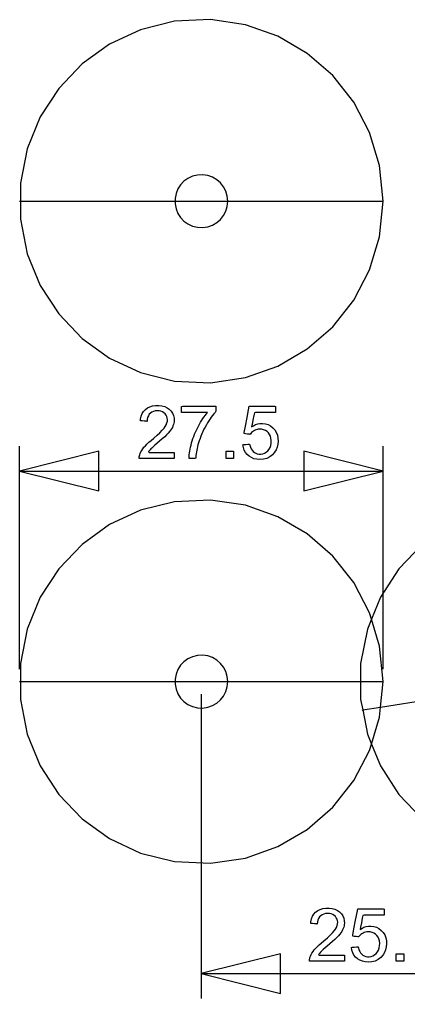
# Model space of a CAD drawing. Header units: metres. Extents: x 3906 to 4789, y 859 to 1465.
# Drawn here: x 4404.4 to 4433.8, y 1074.4 to 1148.5 of the extents above; entities that cross this region are included whole.
import ezdxf

# ---------------------------------------------------------------- set-up
doc = ezdxf.new("R2010")
doc.units = ezdxf.units.M

msp = doc.modelspace()

# ---------------------------------------------------------------- linework, layer by layer
at = {"layer": 'COMPONENT20'}
for p, q in [((4418.11, 1097.451), (4418.11, 1076.279)), ((4424.11, 1077.779), (4418.11, 1076.279)), ((4424.11, 1074.779), (4424.11, 1077.779)), ((4418.11, 1076.279), (4443.877, 1076.279)), ((4418.11, 1076.279), (4424.11, 1074.779)), ((4418.11, 1076.279), (4418.11, 1074.404))]:
    msp.add_line(p, q, dxfattribs=at)
at = {"layer": 'COMPONENT21'}
for p, q in [((4427.31, 1081.21), (4427.536, 1081.243)), ((4427.536, 1081.243), (4427.783, 1081.246)), ((4427.783, 1081.246), (4428.017, 1081.22)), ((4426.451, 1080.422), (4426.528, 1080.621)), ((4426.528, 1080.621), (4426.634, 1080.793)), ((4426.634, 1080.793), (4426.767, 1080.939)), ((4426.767, 1080.939), (4426.925, 1081.058)), ((4426.925, 1081.058), (4427.106, 1081.149)), ((4427.063, 1080.573), (4426.99, 1080.462)), ((4427.156, 1080.667), (4427.063, 1080.573)), ((4427.106, 1081.149), (4427.31, 1081.21)), ((4427.263, 1080.742), (4427.156, 1080.667)), ((4427.384, 1080.795), (4427.263, 1080.742)), ((4427.518, 1080.828), (4427.384, 1080.795)), ((4427.667, 1080.84), (4427.518, 1080.828)), ((4427.811, 1080.832), (4427.667, 1080.84)), ((4427.942, 1080.805), (4427.811, 1080.832)), ((4428.06, 1080.758), (4427.942, 1080.805)), ((4428.017, 1081.22), (4428.228, 1081.162)), ((4428.166, 1080.691), (4428.06, 1080.758)), ((4428.26, 1080.606), (4428.166, 1080.691)), ((4428.228, 1081.162), (4428.415, 1081.073)), ((4428.334, 1080.51), (4428.26, 1080.606)), ((4428.389, 1080.405), (4428.334, 1080.51)), ((4428.415, 1081.073), (4428.579, 1080.953)), ((4428.579, 1080.953), (4428.717, 1080.808)), ((4428.717, 1080.808), (4428.822, 1080.647)), ((4428.822, 1080.647), (4428.895, 1080.472)), ((4429.795, 1080.331), (4429.906, 1080.922)), ((4429.906, 1080.922), (4429.954, 1081.177)), ((4429.954, 1081.177), (4430.202, 1081.177)), ((4430.202, 1081.177), (4430.774, 1081.177)), ((4430.345, 1080.687), (4430.302, 1080.473)), ((4430.434, 1080.706), (4430.345, 1080.687)), ((4430.822, 1080.706), (4430.434, 1080.706)), ((4430.774, 1081.177), (4431.415, 1081.177)), ((4431.34, 1080.706), (4430.822, 1080.706)), ((4431.784, 1080.706), (4431.34, 1080.706)), ((4431.415, 1081.177), (4431.872, 1081.177)), ((4431.951, 1080.707), (4431.784, 1080.706)), ((4431.872, 1081.177), (4431.951, 1081.164)), ((4431.951, 1081.164), (4431.951, 1081.063)), ((4431.951, 1081.063), (4431.951, 1080.913)), ((4431.951, 1080.913), (4431.951, 1080.775)), ((4431.951, 1080.775), (4431.951, 1080.707)), ((4426.402, 1080.198), (4426.451, 1080.422)), ((4426.408, 1080.085), (4426.402, 1080.198)), ((4426.524, 1080.073), (4426.408, 1080.085)), ((4426.687, 1080.056), (4426.524, 1080.073)), ((4426.832, 1080.042), (4426.687, 1080.056)), ((4426.895, 1080.035), (4426.832, 1080.042)), ((4426.906, 1080.193), (4426.895, 1080.035)), ((4426.938, 1080.336), (4426.906, 1080.193)), ((4426.99, 1080.462), (4426.938, 1080.336)), ((4428.275, 1079.651), (4428.349, 1079.785)), ((4428.349, 1079.785), (4428.4, 1079.916)), ((4428.423, 1080.291), (4428.389, 1080.405)), ((4428.4, 1079.916), (4428.43, 1080.043)), ((4428.437, 1080.168), (4428.423, 1080.291)), ((4428.43, 1080.043), (4428.437, 1080.168)), ((4428.893, 1079.791), (4428.857, 1079.688)), ((4428.919, 1079.895), (4428.893, 1079.791)), ((4428.895, 1080.472), (4428.935, 1080.281)), ((4428.936, 1079.999), (4428.919, 1079.895)), ((4428.935, 1080.281), (4428.943, 1080.105)), ((4428.943, 1080.105), (4428.936, 1079.999)), ((4429.67, 1079.668), (4429.795, 1080.331)), ((4430.169, 1079.808), (4430.133, 1079.632)), ((4430.234, 1080.134), (4430.169, 1079.808)), ((4430.302, 1080.473), (4430.234, 1080.134)), ((4430.264, 1079.71), (4430.427, 1079.788)), ((4430.427, 1079.788), (4430.594, 1079.843)), ((4430.594, 1079.843), (4430.765, 1079.873)), ((4430.765, 1079.873), (4430.954, 1079.878)), ((4430.954, 1079.878), (4431.173, 1079.85)), ((4431.173, 1079.85), (4431.376, 1079.788)), ((4431.376, 1079.788), (4431.563, 1079.69)), ((4427.656, 1078.984), (4427.871, 1079.182)), ((4427.871, 1079.182), (4428.045, 1079.359)), ((4428.045, 1079.359), (4428.178, 1079.513)), ((4428.178, 1079.513), (4428.275, 1079.651)), ((4428.378, 1079.023), (4428.229, 1078.878)), ((4428.499, 1079.149), (4428.378, 1079.023)), ((4428.596, 1079.262), (4428.499, 1079.149)), ((4428.68, 1079.372), (4428.596, 1079.262)), ((4428.751, 1079.479), (4428.68, 1079.372)), ((4428.81, 1079.585), (4428.751, 1079.479)), ((4428.857, 1079.688), (4428.81, 1079.585)), ((4429.578, 1079.113), (4429.581, 1079.197)), ((4429.677, 1079.1), (4429.578, 1079.113)), ((4429.581, 1079.197), (4429.67, 1079.668)), ((4429.824, 1079.081), (4429.677, 1079.1)), ((4429.961, 1079.063), (4429.824, 1079.081)), ((4430.028, 1079.055), (4429.961, 1079.063)), ((4430.075, 1079.121), (4430.028, 1079.055)), ((4430.135, 1079.188), (4430.075, 1079.121)), ((4430.133, 1079.632), (4430.264, 1079.71)), ((4430.202, 1079.249), (4430.135, 1079.188)), ((4430.277, 1079.304), (4430.202, 1079.249)), ((4430.36, 1079.352), (4430.277, 1079.304)), ((4430.449, 1079.391), (4430.36, 1079.352)), ((4430.542, 1079.419), (4430.449, 1079.391)), ((4430.639, 1079.436), (4430.542, 1079.419)), ((4430.741, 1079.443), (4430.639, 1079.436)), ((4430.893, 1079.436), (4430.741, 1079.443)), ((4431.043, 1079.405), (4430.893, 1079.436)), ((4431.179, 1079.35), (4431.043, 1079.405)), ((4431.3, 1079.272), (4431.179, 1079.35)), ((4431.407, 1079.17), (4431.3, 1079.272)), ((4431.494, 1079.049), (4431.407, 1079.17)), ((4431.558, 1078.911), (4431.494, 1079.049)), ((4431.563, 1079.69), (4431.734, 1079.557)), ((4431.734, 1079.557), (4431.885, 1079.393)), ((4431.885, 1079.393), (4432.001, 1079.208)), ((4432.001, 1079.208), (4432.082, 1079.003)), ((4432.082, 1079.003), (4432.128, 1078.777)), ((4426.764, 1078.191), (4426.888, 1078.317)), ((4426.888, 1078.317), (4427.03, 1078.451)), ((4427.03, 1078.451), (4427.192, 1078.593)), ((4427.192, 1078.593), (4427.399, 1078.765)), ((4427.399, 1078.765), (4427.656, 1078.984)), ((4427.64, 1078.363), (4427.479, 1078.226)), ((4427.841, 1078.534), (4427.64, 1078.363)), ((4428.049, 1078.715), (4427.841, 1078.534)), ((4428.229, 1078.878), (4428.049, 1078.715)), ((4429.478, 1078.269), (4429.542, 1078.274)), ((4429.514, 1078.055), (4429.478, 1078.269)), ((4429.542, 1078.274), (4429.69, 1078.287)), ((4429.69, 1078.287), (4429.857, 1078.301)), ((4429.857, 1078.301), (4429.975, 1078.311)), ((4429.975, 1078.311), (4430.008, 1078.239)), ((4431.598, 1078.756), (4431.558, 1078.911)), ((4431.581, 1078.222), (4431.61, 1078.397)), ((4431.616, 1078.584), (4431.598, 1078.756)), ((4431.61, 1078.397), (4431.616, 1078.584)), ((4432.118, 1078.305), (4432.067, 1078.089)), ((4432.139, 1078.535), (4432.118, 1078.305)), ((4432.128, 1078.777), (4432.139, 1078.535)), ((4426.336, 1077.513), (4426.37, 1077.602)), ((4426.37, 1077.602), (4426.425, 1077.721)), ((4426.425, 1077.721), (4426.491, 1077.839)), ((4426.491, 1077.839), (4426.569, 1077.956)), ((4426.569, 1077.956), (4426.66, 1078.072)), ((4426.66, 1078.072), (4426.764, 1078.191)), ((4427.037, 1077.776), (4426.997, 1077.718)), ((4426.997, 1077.718), (4427.058, 1077.691)), ((4427.082, 1077.835), (4427.037, 1077.776)), ((4427.058, 1077.691), (4427.508, 1077.691)), ((4427.13, 1077.894), (4427.082, 1077.835)), ((4427.183, 1077.952), (4427.13, 1077.894)), ((4427.251, 1078.02), (4427.183, 1077.952)), ((4427.35, 1078.112), (4427.251, 1078.02)), ((4427.479, 1078.226), (4427.35, 1078.112)), ((4427.508, 1077.691), (4428.141, 1077.691)), ((4428.141, 1077.691), (4428.705, 1077.691)), ((4428.705, 1077.691), (4428.949, 1077.691)), ((4428.949, 1077.691), (4428.949, 1077.632)), ((4428.949, 1077.632), (4428.949, 1077.496)), ((4429.579, 1077.861), (4429.514, 1078.055)), ((4429.672, 1077.687), (4429.579, 1077.861)), ((4429.795, 1077.532), (4429.672, 1077.687)), ((4429.945, 1077.397), (4429.795, 1077.532)), ((4430.008, 1078.239), (4430.048, 1078.09)), ((4430.048, 1078.09), (4430.102, 1077.959)), ((4430.102, 1077.959), (4430.171, 1077.846)), ((4430.171, 1077.846), (4430.254, 1077.752)), ((4430.254, 1077.752), (4430.35, 1077.676)), ((4430.35, 1077.676), (4430.454, 1077.618)), ((4430.454, 1077.618), (4430.566, 1077.578)), ((4430.566, 1077.578), (4430.687, 1077.557)), ((4430.687, 1077.557), (4430.824, 1077.555)), ((4430.824, 1077.555), (4430.971, 1077.578)), ((4430.971, 1077.578), (4431.108, 1077.626)), ((4431.108, 1077.626), (4431.235, 1077.701)), ((4431.235, 1077.701), (4431.35, 1077.801)), ((4431.35, 1077.801), (4431.451, 1077.924)), ((4431.451, 1077.924), (4431.528, 1078.065)), ((4431.528, 1078.065), (4431.581, 1078.222)), ((4431.871, 1077.7), (4431.709, 1077.509)), ((4431.984, 1077.888), (4431.871, 1077.7)), ((4432.067, 1078.089), (4431.984, 1077.888)), ((4432.874, 1077.217), (4432.874, 1077.778)), ((4432.874, 1077.778), (4433.435, 1077.778)), ((4433.435, 1077.778), (4433.435, 1077.217)), ((4426.296, 1077.287), (4426.303, 1077.364)), ((4426.298, 1077.217), (4426.296, 1077.287)), ((4426.681, 1077.217), (4426.298, 1077.217)), ((4426.303, 1077.364), (4426.316, 1077.439)), ((4426.316, 1077.439), (4426.336, 1077.513)), ((4427.463, 1077.217), (4426.681, 1077.217)), ((4428.308, 1077.217), (4427.463, 1077.217)), ((4428.875, 1077.217), (4428.308, 1077.217)), ((4428.949, 1077.236), (4428.875, 1077.217)), ((4428.949, 1077.496), (4428.949, 1077.344)), ((4428.949, 1077.344), (4428.949, 1077.236)), ((4430.116, 1077.29), (4429.945, 1077.397)), ((4430.306, 1077.213), (4430.116, 1077.29)), ((4430.516, 1077.166), (4430.306, 1077.213)), ((4430.746, 1077.149), (4430.516, 1077.166)), ((4431.024, 1077.168), (4430.746, 1077.149)), ((4431.279, 1077.234), (4431.024, 1077.168)), ((4431.508, 1077.348), (4431.279, 1077.234)), ((4431.709, 1077.509), (4431.508, 1077.348)), ((4433.435, 1077.217), (4432.874, 1077.217))]:
    msp.add_line(p, q, dxfattribs=at)
at = {"layer": 'COMPONENT24'}
for p, q in [((4404.351, 1114.334), (4404.351, 1116.209)), ((4431.877, 1114.334), (4431.877, 1116.209)), ((4410.351, 1115.834), (4404.351, 1114.334)), ((4410.351, 1112.834), (4410.351, 1115.834)), ((4431.877, 1114.334), (4425.877, 1115.834)), ((4425.877, 1115.834), (4425.877, 1112.834)), ((4404.351, 1099.326), (4404.351, 1114.334)), ((4404.351, 1114.334), (4431.877, 1114.334)), ((4404.351, 1114.334), (4410.351, 1112.834)), ((4425.877, 1112.834), (4431.877, 1114.334)), ((4431.877, 1099.326), (4431.877, 1114.334))]:
    msp.add_line(p, q, dxfattribs=at)
at = {"layer": 'COMPONENT25'}
for p, q in [((4413.876, 1118.994), (4414.034, 1119.113)), ((4414.034, 1119.113), (4414.215, 1119.204)), ((4414.215, 1119.204), (4414.419, 1119.265)), ((4414.419, 1119.265), (4414.645, 1119.298)), ((4414.645, 1119.298), (4414.892, 1119.301)), ((4414.892, 1119.301), (4415.126, 1119.275)), ((4415.126, 1119.275), (4415.337, 1119.217)), ((4415.337, 1119.217), (4415.524, 1119.128)), ((4415.524, 1119.128), (4415.689, 1119.008)), ((4416.62, 1119.211), (4416.711, 1119.235)), ((4416.62, 1119.156), (4416.62, 1119.211)), ((4416.62, 1119.08), (4416.62, 1119.156)), ((4416.62, 1118.994), (4416.62, 1119.08)), ((4416.711, 1119.235), (4416.986, 1119.235)), ((4416.986, 1119.235), (4417.386, 1119.235)), ((4417.386, 1119.235), (4417.854, 1119.235)), ((4417.854, 1119.235), (4418.329, 1119.235)), ((4418.329, 1119.235), (4418.754, 1119.235)), ((4418.754, 1119.235), (4419.069, 1119.235)), ((4419.069, 1119.235), (4419.215, 1119.235)), ((4419.215, 1119.235), (4419.219, 1119.186)), ((4419.219, 1119.186), (4419.219, 1119.128)), ((4419.219, 1119.128), (4419.219, 1119.059)), ((4419.219, 1119.059), (4419.219, 1118.989)), ((4421.693, 1118.977), (4421.741, 1119.232)), ((4421.741, 1119.232), (4421.989, 1119.232)), ((4421.989, 1119.232), (4422.561, 1119.232)), ((4422.561, 1119.232), (4423.203, 1119.232)), ((4423.203, 1119.232), (4423.659, 1119.232)), ((4423.659, 1119.232), (4423.738, 1119.219)), ((4423.738, 1119.219), (4423.738, 1119.118)), ((4423.738, 1119.118), (4423.738, 1118.969)), ((4413.511, 1118.253), (4413.56, 1118.477)), ((4413.56, 1118.477), (4413.638, 1118.676)), ((4413.638, 1118.676), (4413.743, 1118.848)), ((4413.743, 1118.848), (4413.876, 1118.994)), ((4414.047, 1118.391), (4414.016, 1118.249)), ((4414.1, 1118.518), (4414.047, 1118.391)), ((4414.172, 1118.628), (4414.1, 1118.518)), ((4414.265, 1118.722), (4414.172, 1118.628)), ((4414.372, 1118.797), (4414.265, 1118.722)), ((4414.493, 1118.85), (4414.372, 1118.797)), ((4414.628, 1118.883), (4414.493, 1118.85)), ((4414.776, 1118.895), (4414.628, 1118.883)), ((4414.92, 1118.887), (4414.776, 1118.895)), ((4415.051, 1118.86), (4414.92, 1118.887)), ((4415.169, 1118.813), (4415.051, 1118.86)), ((4415.275, 1118.747), (4415.169, 1118.813)), ((4415.369, 1118.661), (4415.275, 1118.747)), ((4415.443, 1118.565), (4415.369, 1118.661)), ((4415.498, 1118.46), (4415.443, 1118.565)), ((4415.532, 1118.346), (4415.498, 1118.46)), ((4415.546, 1118.223), (4415.532, 1118.346)), ((4415.689, 1119.008), (4415.826, 1118.863)), ((4415.826, 1118.863), (4415.932, 1118.702)), ((4415.932, 1118.702), (4416.004, 1118.527)), ((4416.004, 1118.527), (4416.044, 1118.337)), ((4416.044, 1118.337), (4416.052, 1118.16)), ((4416.62, 1118.908), (4416.62, 1118.994)), ((4416.62, 1118.834), (4416.62, 1118.908)), ((4416.62, 1118.761), (4416.62, 1118.834)), ((4416.702, 1118.761), (4416.62, 1118.761)), ((4416.921, 1118.761), (4416.702, 1118.761)), ((4417.23, 1118.761), (4416.921, 1118.761)), ((4417.586, 1118.761), (4417.23, 1118.761)), ((4417.945, 1118.761), (4417.586, 1118.761)), ((4418.26, 1118.761), (4417.945, 1118.761)), ((4418.147, 1118.171), (4418.234, 1118.303)), ((4418.234, 1118.303), (4418.322, 1118.429)), ((4418.489, 1118.761), (4418.26, 1118.761)), ((4418.322, 1118.429), (4418.412, 1118.549)), ((4418.412, 1118.549), (4418.503, 1118.663)), ((4418.586, 1118.761), (4418.489, 1118.761)), ((4418.503, 1118.663), (4418.586, 1118.761)), ((4418.773, 1118.283), (4418.68, 1118.139)), ((4418.867, 1118.419), (4418.773, 1118.283)), ((4418.961, 1118.546), (4418.867, 1118.419)), ((4419.055, 1118.665), (4418.961, 1118.546)), ((4419.15, 1118.776), (4419.055, 1118.665)), ((4419.219, 1118.877), (4419.15, 1118.776)), ((4419.219, 1118.989), (4419.219, 1118.925)), ((4419.219, 1118.925), (4419.219, 1118.877)), ((4421.457, 1117.723), (4421.582, 1118.386)), ((4421.582, 1118.386), (4421.693, 1118.977)), ((4422.089, 1118.528), (4422.021, 1118.189)), ((4422.132, 1118.742), (4422.089, 1118.528)), ((4422.221, 1118.761), (4422.132, 1118.742)), ((4422.609, 1118.761), (4422.221, 1118.761)), ((4423.128, 1118.761), (4422.609, 1118.761)), ((4423.571, 1118.761), (4423.128, 1118.761)), ((4423.738, 1118.762), (4423.571, 1118.761)), ((4423.738, 1118.969), (4423.738, 1118.83)), ((4423.738, 1118.83), (4423.738, 1118.762)), ((4413.518, 1118.14), (4413.511, 1118.253)), ((4413.633, 1118.128), (4413.518, 1118.14)), ((4413.796, 1118.112), (4413.633, 1118.128)), ((4413.941, 1118.097), (4413.796, 1118.112)), ((4414.004, 1118.09), (4413.941, 1118.097)), ((4414.016, 1118.249), (4414.004, 1118.09)), ((4415.154, 1117.414), (4415.287, 1117.568)), ((4415.287, 1117.568), (4415.384, 1117.706)), ((4415.384, 1117.706), (4415.458, 1117.84)), ((4415.458, 1117.84), (4415.509, 1117.971)), ((4415.509, 1117.971), (4415.539, 1118.098)), ((4415.539, 1118.098), (4415.546, 1118.223)), ((4415.861, 1117.534), (4415.789, 1117.427)), ((4415.919, 1117.64), (4415.861, 1117.534)), ((4415.966, 1117.743), (4415.919, 1117.64)), ((4416.002, 1117.846), (4415.966, 1117.743)), ((4416.028, 1117.95), (4416.002, 1117.846)), ((4416.045, 1118.055), (4416.028, 1117.95)), ((4416.052, 1118.16), (4416.045, 1118.055)), ((4417.737, 1117.428), (4417.813, 1117.584)), ((4417.813, 1117.584), (4417.893, 1117.739)), ((4417.893, 1117.739), (4417.976, 1117.889)), ((4417.976, 1117.889), (4418.061, 1118.033)), ((4418.061, 1118.033), (4418.147, 1118.171)), ((4418.401, 1117.66), (4418.314, 1117.492)), ((4418.493, 1117.827), (4418.401, 1117.66)), ((4418.586, 1117.987), (4418.493, 1117.827)), ((4418.68, 1118.139), (4418.586, 1117.987)), ((4421.368, 1117.252), (4421.457, 1117.723)), ((4421.956, 1117.863), (4421.92, 1117.687)), ((4421.92, 1117.687), (4422.051, 1117.765)), ((4422.021, 1118.189), (4421.956, 1117.863)), ((4422.051, 1117.765), (4422.214, 1117.843)), ((4422.214, 1117.843), (4422.381, 1117.898)), ((4422.381, 1117.898), (4422.552, 1117.928)), ((4422.552, 1117.928), (4422.741, 1117.933)), ((4422.741, 1117.933), (4422.96, 1117.906)), ((4422.96, 1117.906), (4423.163, 1117.843)), ((4423.163, 1117.843), (4423.35, 1117.745)), ((4423.35, 1117.745), (4423.522, 1117.612)), ((4423.522, 1117.612), (4423.672, 1117.448)), ((4414.302, 1116.648), (4414.508, 1116.82)), ((4414.508, 1116.82), (4414.765, 1117.039)), ((4414.765, 1117.039), (4414.98, 1117.237)), ((4414.98, 1117.237), (4415.154, 1117.414)), ((4415.338, 1116.933), (4415.158, 1116.77)), ((4415.488, 1117.078), (4415.338, 1116.933)), ((4415.608, 1117.204), (4415.488, 1117.078)), ((4415.705, 1117.317), (4415.608, 1117.204)), ((4415.789, 1117.427), (4415.705, 1117.317)), ((4417.48, 1116.79), (4417.537, 1116.952)), ((4417.537, 1116.952), (4417.599, 1117.112)), ((4417.599, 1117.112), (4417.665, 1117.271)), ((4417.665, 1117.271), (4417.737, 1117.428)), ((4418.017, 1116.806), (4417.956, 1116.631)), ((4418.083, 1116.979), (4418.017, 1116.806)), ((4418.155, 1117.151), (4418.083, 1116.979)), ((4418.232, 1117.322), (4418.155, 1117.151)), ((4418.314, 1117.492), (4418.232, 1117.322)), ((4421.366, 1117.168), (4421.368, 1117.252)), ((4421.464, 1117.155), (4421.366, 1117.168)), ((4421.612, 1117.136), (4421.464, 1117.155)), ((4421.748, 1117.118), (4421.612, 1117.136)), ((4421.815, 1117.11), (4421.748, 1117.118)), ((4421.862, 1117.176), (4421.815, 1117.11)), ((4421.922, 1117.243), (4421.862, 1117.176)), ((4421.989, 1117.304), (4421.922, 1117.243)), ((4422.065, 1117.359), (4421.989, 1117.304)), ((4422.148, 1117.407), (4422.065, 1117.359)), ((4422.236, 1117.446), (4422.148, 1117.407)), ((4422.329, 1117.474), (4422.236, 1117.446)), ((4422.426, 1117.491), (4422.329, 1117.474)), ((4422.528, 1117.498), (4422.426, 1117.491)), ((4422.68, 1117.491), (4422.528, 1117.498)), ((4422.83, 1117.46), (4422.68, 1117.491)), ((4422.966, 1117.405), (4422.83, 1117.46)), ((4423.087, 1117.327), (4422.966, 1117.405)), ((4423.195, 1117.225), (4423.087, 1117.327)), ((4423.281, 1117.104), (4423.195, 1117.225)), ((4423.345, 1116.967), (4423.281, 1117.104)), ((4423.385, 1116.812), (4423.345, 1116.967)), ((4423.403, 1116.639), (4423.385, 1116.812)), ((4423.672, 1117.448), (4423.788, 1117.263)), ((4423.788, 1117.263), (4423.869, 1117.058)), ((4423.869, 1117.058), (4423.915, 1116.832)), ((4423.915, 1116.832), (4423.927, 1116.59)), ((4413.679, 1116.011), (4413.769, 1116.127)), ((4413.769, 1116.127), (4413.873, 1116.246)), ((4413.873, 1116.246), (4413.997, 1116.372)), ((4413.997, 1116.372), (4414.14, 1116.506)), ((4414.14, 1116.506), (4414.302, 1116.648)), ((4414.36, 1116.075), (4414.292, 1116.007)), ((4414.459, 1116.167), (4414.36, 1116.075)), ((4414.589, 1116.281), (4414.459, 1116.167)), ((4414.749, 1116.418), (4414.589, 1116.281)), ((4414.95, 1116.589), (4414.749, 1116.418)), ((4415.158, 1116.77), (4414.95, 1116.589)), ((4417.267, 1115.987), (4417.299, 1116.139)), ((4417.299, 1116.139), (4417.337, 1116.298)), ((4417.337, 1116.298), (4417.38, 1116.462)), ((4417.38, 1116.462), (4417.427, 1116.627)), ((4417.427, 1116.627), (4417.48, 1116.79)), ((4417.824, 1116.18), (4417.794, 1116.049)), ((4417.857, 1116.307), (4417.824, 1116.18)), ((4417.9, 1116.456), (4417.857, 1116.307)), ((4417.956, 1116.631), (4417.9, 1116.456)), ((4421.265, 1116.324), (4421.329, 1116.329)), ((4421.301, 1116.11), (4421.265, 1116.324)), ((4421.366, 1115.916), (4421.301, 1116.11)), ((4421.329, 1116.329), (4421.477, 1116.342)), ((4421.477, 1116.342), (4421.644, 1116.356)), ((4421.644, 1116.356), (4421.762, 1116.366)), ((4421.762, 1116.366), (4421.796, 1116.294)), ((4421.796, 1116.294), (4421.835, 1116.145)), ((4421.835, 1116.145), (4421.889, 1116.014)), ((4423.238, 1115.98), (4423.315, 1116.12)), ((4423.315, 1116.12), (4423.368, 1116.277)), ((4423.368, 1116.277), (4423.398, 1116.452)), ((4423.398, 1116.452), (4423.403, 1116.639)), ((4423.854, 1116.144), (4423.771, 1115.943)), ((4423.906, 1116.36), (4423.854, 1116.144)), ((4423.927, 1116.59), (4423.906, 1116.36)), ((4413.405, 1115.343), (4413.412, 1115.419)), ((4413.408, 1115.272), (4413.405, 1115.343)), ((4413.412, 1115.419), (4413.425, 1115.494)), ((4413.425, 1115.494), (4413.446, 1115.568)), ((4413.446, 1115.568), (4413.479, 1115.658)), ((4413.479, 1115.658), (4413.534, 1115.776)), ((4413.534, 1115.776), (4413.6, 1115.894)), ((4413.6, 1115.894), (4413.679, 1116.011)), ((4414.146, 1115.831), (4414.106, 1115.773)), ((4414.106, 1115.773), (4414.167, 1115.746)), ((4414.191, 1115.89), (4414.146, 1115.831)), ((4414.167, 1115.746), (4414.617, 1115.746)), ((4414.239, 1115.949), (4414.191, 1115.89)), ((4414.292, 1116.007), (4414.239, 1115.949)), ((4414.617, 1115.746), (4415.25, 1115.746)), ((4415.25, 1115.746), (4415.814, 1115.746)), ((4415.814, 1115.746), (4416.058, 1115.746)), ((4416.058, 1115.746), (4416.058, 1115.687)), ((4416.058, 1115.687), (4416.058, 1115.551)), ((4416.058, 1115.551), (4416.058, 1115.399)), ((4416.058, 1115.399), (4416.058, 1115.291)), ((4417.182, 1115.315), (4417.189, 1115.437)), ((4417.19, 1115.272), (4417.182, 1115.315)), ((4417.189, 1115.437), (4417.201, 1115.566)), ((4417.201, 1115.566), (4417.217, 1115.7)), ((4417.217, 1115.7), (4417.24, 1115.84)), ((4417.24, 1115.84), (4417.267, 1115.987)), ((4417.694, 1115.352), (4417.683, 1115.272)), ((4417.707, 1115.498), (4417.694, 1115.352)), ((4417.724, 1115.64), (4417.707, 1115.498)), ((4417.744, 1115.779), (4417.724, 1115.64)), ((4417.768, 1115.916), (4417.744, 1115.779)), ((4417.794, 1116.049), (4417.768, 1115.916)), ((4419.983, 1115.272), (4419.983, 1115.833)), ((4419.983, 1115.833), (4420.545, 1115.833)), ((4420.545, 1115.833), (4420.545, 1115.272)), ((4421.459, 1115.742), (4421.366, 1115.916)), ((4421.582, 1115.587), (4421.459, 1115.742)), ((4421.732, 1115.452), (4421.582, 1115.587)), ((4421.903, 1115.345), (4421.732, 1115.452)), ((4421.889, 1116.014), (4421.958, 1115.901)), ((4422.093, 1115.268), (4421.903, 1115.345)), ((4421.958, 1115.901), (4422.041, 1115.807)), ((4422.041, 1115.807), (4422.137, 1115.731)), ((4422.137, 1115.731), (4422.241, 1115.673)), ((4422.241, 1115.673), (4422.353, 1115.633)), ((4422.353, 1115.633), (4422.474, 1115.613)), ((4422.474, 1115.613), (4422.611, 1115.611)), ((4422.611, 1115.611), (4422.759, 1115.633)), ((4422.759, 1115.633), (4422.896, 1115.681)), ((4422.896, 1115.681), (4423.022, 1115.756)), ((4423.022, 1115.756), (4423.138, 1115.856)), ((4423.295, 1115.403), (4423.066, 1115.289)), ((4423.138, 1115.856), (4423.238, 1115.98)), ((4423.496, 1115.564), (4423.295, 1115.403)), ((4423.658, 1115.755), (4423.496, 1115.564)), ((4423.771, 1115.943), (4423.658, 1115.755)), ((4413.79, 1115.272), (4413.408, 1115.272)), ((4414.572, 1115.272), (4413.79, 1115.272)), ((4415.417, 1115.272), (4414.572, 1115.272)), ((4415.984, 1115.272), (4415.417, 1115.272)), ((4416.058, 1115.291), (4415.984, 1115.272)), ((4417.235, 1115.272), (4417.19, 1115.272)), ((4417.308, 1115.272), (4417.235, 1115.272)), ((4417.396, 1115.272), (4417.308, 1115.272)), ((4417.49, 1115.272), (4417.396, 1115.272)), ((4417.576, 1115.272), (4417.49, 1115.272)), ((4417.645, 1115.272), (4417.576, 1115.272)), ((4417.683, 1115.272), (4417.645, 1115.272)), ((4420.545, 1115.272), (4419.983, 1115.272)), ((4422.304, 1115.221), (4422.093, 1115.268)), ((4422.533, 1115.203), (4422.304, 1115.221)), ((4422.811, 1115.223), (4422.533, 1115.203)), ((4423.066, 1115.289), (4422.811, 1115.223))]:
    msp.add_line(p, q, dxfattribs=at)
at = {"layer": 'GROUP0'}
for p, q in [((4416.076, 1148.379), (4413.512, 1147.741)), ((4418.798, 1148.511), (4416.076, 1148.379)), ((4421.451, 1148.12), (4418.798, 1148.511)), ((4423.914, 1147.249), (4421.451, 1148.12)), ((4413.512, 1147.741), (4411.162, 1146.649)), ((4426.137, 1145.948), (4423.914, 1147.249)), ((4411.162, 1146.649), (4409.079, 1145.152)), ((4428.069, 1144.267), (4426.137, 1145.948)), ((4409.079, 1145.152), (4407.311, 1143.3)), ((4429.659, 1142.258), (4428.069, 1144.267)), ((4407.311, 1143.3), (4405.91, 1141.145)), ((4430.858, 1139.97), (4429.659, 1142.258)), ((4405.91, 1141.145), (4404.927, 1138.738)), ((4431.614, 1137.454), (4430.858, 1139.97)), ((4404.927, 1138.738), (4404.411, 1136.127)), ((4431.87, 1134.762), (4431.614, 1137.454)), ((4404.411, 1136.127), (4404.411, 1134.762)), ((4416.798, 1136.271), (4416.542, 1136.002)), ((4417.101, 1136.489), (4416.798, 1136.271)), ((4417.442, 1136.647), (4417.101, 1136.489)), ((4417.815, 1136.74), (4417.442, 1136.647)), ((4418.21, 1136.759), (4417.815, 1136.74)), ((4418.596, 1136.702), (4418.21, 1136.759)), ((4418.954, 1136.576), (4418.596, 1136.702)), ((4419.277, 1136.387), (4418.954, 1136.576)), ((4419.557, 1136.143), (4419.277, 1136.387)), ((4419.788, 1135.851), (4419.557, 1136.143)), ((4416.195, 1135.339), (4416.12, 1134.96)), ((4416.338, 1135.689), (4416.195, 1135.339)), ((4416.542, 1136.002), (4416.338, 1135.689)), ((4419.963, 1135.518), (4419.788, 1135.851)), ((4420.072, 1135.153), (4419.963, 1135.518)), ((4404.351, 1134.762), (4404.411, 1134.762)), ((4404.411, 1134.762), (4416.12, 1134.762)), ((4404.411, 1134.762), (4404.411, 1133.396)), ((4416.12, 1134.96), (4416.12, 1134.762)), ((4416.12, 1134.762), (4416.12, 1134.563)), ((4416.12, 1134.762), (4420.111, 1134.762)), ((4420.111, 1134.762), (4420.072, 1135.153)), ((4420.072, 1134.37), (4420.111, 1134.762)), ((4420.111, 1134.762), (4431.87, 1134.762)), ((4431.614, 1132.069), (4431.87, 1134.762)), ((4416.12, 1134.563), (4416.195, 1134.184)), ((4416.195, 1134.184), (4416.338, 1133.834)), ((4419.788, 1133.673), (4419.963, 1134.005)), ((4419.963, 1134.005), (4420.072, 1134.37)), ((4404.411, 1133.396), (4404.927, 1130.786)), ((4416.338, 1133.834), (4416.542, 1133.521)), ((4416.542, 1133.521), (4416.798, 1133.252)), ((4416.798, 1133.252), (4417.101, 1133.035)), ((4418.954, 1132.948), (4419.277, 1133.137)), ((4419.277, 1133.137), (4419.557, 1133.381)), ((4419.557, 1133.381), (4419.788, 1133.673)), ((4417.101, 1133.035), (4417.442, 1132.876)), ((4417.442, 1132.876), (4417.815, 1132.783)), ((4417.815, 1132.783), (4418.21, 1132.764)), ((4418.21, 1132.764), (4418.596, 1132.821)), ((4418.596, 1132.821), (4418.954, 1132.948)), ((4430.858, 1129.553), (4431.614, 1132.069)), ((4404.927, 1130.786), (4405.91, 1128.378)), ((4429.659, 1127.265), (4430.858, 1129.553)), ((4405.91, 1128.378), (4407.311, 1126.223)), ((4428.069, 1125.256), (4429.659, 1127.265)), ((4407.311, 1126.223), (4409.079, 1124.372)), ((4426.137, 1123.576), (4428.069, 1125.256)), ((4409.079, 1124.372), (4411.162, 1122.874)), ((4423.914, 1122.274), (4426.137, 1123.576)), ((4411.162, 1122.874), (4413.512, 1121.782)), ((4421.451, 1121.403), (4423.914, 1122.274)), ((4413.512, 1121.782), (4416.076, 1121.144)), ((4418.798, 1121.012), (4421.451, 1121.403)), ((4416.076, 1121.144), (4418.798, 1121.012)), ((4416.076, 1112.006), (4413.512, 1111.368)), ((4418.798, 1112.138), (4416.076, 1112.006)), ((4421.451, 1111.747), (4418.798, 1112.138)), ((4423.914, 1110.876), (4421.451, 1111.747)), ((4413.512, 1111.368), (4411.162, 1110.276)), ((4426.137, 1109.574), (4423.914, 1110.876)), ((4411.162, 1110.276), (4409.079, 1108.778)), ((4428.069, 1107.894), (4426.137, 1109.574)), ((4409.079, 1108.778), (4407.311, 1106.927)), ((4434.845, 1108.778), (4433.078, 1106.927)), ((4429.659, 1105.885), (4428.069, 1107.894)), ((4407.311, 1106.927), (4405.91, 1104.772)), ((4433.078, 1106.927), (4431.677, 1104.772)), ((4430.858, 1103.597), (4429.659, 1105.885)), ((4405.91, 1104.772), (4404.927, 1102.365)), ((4431.677, 1104.772), (4431.001, 1103.119)), ((4431.001, 1103.119), (4430.858, 1103.597)), ((4431.001, 1103.119), (4430.693, 1102.365)), ((4431.614, 1101.081), (4431.001, 1103.119)), ((4404.927, 1102.365), (4404.411, 1099.754)), ((4430.693, 1102.365), (4430.177, 1099.754)), ((4431.87, 1098.389), (4431.614, 1101.081)), ((4404.411, 1099.754), (4404.411, 1098.389)), ((4416.798, 1099.898), (4416.542, 1099.629)), ((4417.101, 1100.115), (4416.798, 1099.898)), ((4417.442, 1100.274), (4417.101, 1100.115)), ((4417.815, 1100.367), (4417.442, 1100.274)), ((4418.21, 1100.386), (4417.815, 1100.367)), ((4418.596, 1100.329), (4418.21, 1100.386)), ((4418.954, 1100.203), (4418.596, 1100.329)), ((4419.277, 1100.014), (4418.954, 1100.203)), ((4419.557, 1099.769), (4419.277, 1100.014)), ((4419.788, 1099.478), (4419.557, 1099.769)), ((4430.177, 1099.754), (4430.177, 1098.389)), ((4416.338, 1099.316), (4416.195, 1098.966)), ((4416.542, 1099.629), (4416.338, 1099.316)), ((4419.963, 1099.145), (4419.788, 1099.478)), ((4420.072, 1098.78), (4419.963, 1099.145)), ((4404.351, 1098.389), (4404.411, 1098.389)), ((4404.411, 1098.389), (4416.12, 1098.389)), ((4404.411, 1098.389), (4404.411, 1097.023)), ((4416.195, 1098.966), (4416.12, 1098.587)), ((4416.12, 1098.587), (4416.12, 1098.389)), ((4416.12, 1098.389), (4416.12, 1098.19)), ((4416.12, 1098.389), (4420.111, 1098.389)), ((4420.111, 1098.389), (4420.072, 1098.78)), ((4420.072, 1097.997), (4420.111, 1098.389)), ((4420.111, 1098.389), (4430.177, 1098.389)), ((4430.177, 1098.389), (4430.177, 1097.023)), ((4430.177, 1098.389), (4431.87, 1098.389)), ((4431.686, 1096.458), (4431.87, 1098.389)), ((4416.12, 1098.19), (4416.195, 1097.811)), ((4416.195, 1097.811), (4416.338, 1097.461)), ((4419.788, 1097.3), (4419.963, 1097.632)), ((4419.963, 1097.632), (4420.072, 1097.997)), ((4431.686, 1096.458), (4441.909, 1098.077)), ((4404.411, 1097.023), (4404.927, 1094.413)), ((4416.338, 1097.461), (4416.542, 1097.148)), ((4416.542, 1097.148), (4416.798, 1096.879)), ((4416.798, 1096.879), (4417.101, 1096.662)), ((4419.277, 1096.764), (4419.557, 1097.008)), ((4419.557, 1097.008), (4419.788, 1097.3)), ((4430.177, 1097.023), (4430.331, 1096.243)), ((4417.101, 1096.662), (4417.442, 1096.503)), ((4417.442, 1096.503), (4417.815, 1096.41)), ((4417.815, 1096.41), (4418.21, 1096.391)), ((4418.21, 1096.391), (4418.596, 1096.448)), ((4418.596, 1096.448), (4418.954, 1096.575)), ((4418.954, 1096.575), (4419.277, 1096.764)), ((4430.287, 1096.236), (4430.331, 1096.243)), ((4430.331, 1096.243), (4431.686, 1096.458)), ((4430.331, 1096.243), (4430.693, 1094.413)), ((4431.614, 1095.696), (4431.686, 1096.458)), ((4431.001, 1093.658), (4431.614, 1095.696)), ((4404.927, 1094.413), (4405.91, 1092.005)), ((4430.693, 1094.413), (4431.001, 1093.658)), ((4429.659, 1090.892), (4430.858, 1093.18)), ((4430.858, 1093.18), (4431.001, 1093.658)), ((4431.001, 1093.658), (4431.677, 1092.005)), ((4405.91, 1092.005), (4407.311, 1089.85)), ((4431.677, 1092.005), (4433.078, 1089.85)), ((4428.069, 1088.883), (4429.659, 1090.892)), ((4407.311, 1089.85), (4409.079, 1087.999)), ((4433.078, 1089.85), (4434.845, 1087.999)), ((4426.137, 1087.203), (4428.069, 1088.883)), ((4409.079, 1087.999), (4411.162, 1086.501)), ((4423.914, 1085.901), (4426.137, 1087.203)), ((4411.162, 1086.501), (4413.512, 1085.409)), ((4421.451, 1085.03), (4423.914, 1085.901)), ((4413.512, 1085.409), (4416.076, 1084.771)), ((4418.798, 1084.639), (4421.451, 1085.03)), ((4416.076, 1084.771), (4418.798, 1084.639))]:
    msp.add_line(p, q, dxfattribs=at)

doc.saveas('drawing.dxf')
